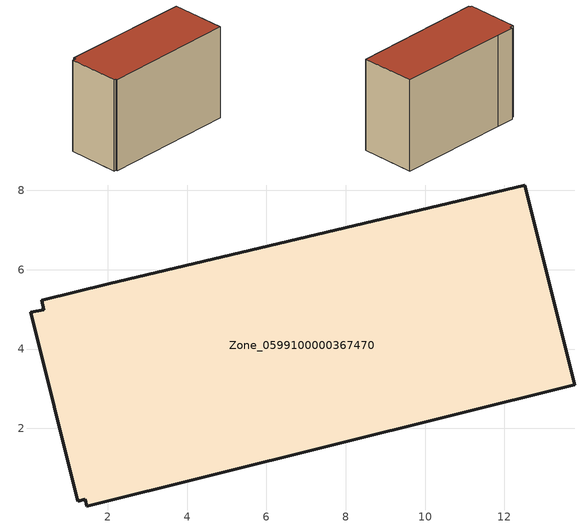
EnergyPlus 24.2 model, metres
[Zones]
Zone_0599100000367470
 floor ground (C_G): 1.46,0.04 1.43,0.21 1.25,0.16 0.06,4.92 0.39,4.99 0.34,5.23 2.03,5.65 12.52,8.14 13.78,3.1 z0
 wall outside (C_F): 13.78,3.1 12.52,8.14 2.03,5.65 0.34,5.23 0.39,4.99 0.06,4.92 1.25,0.16 1.43,0.21 1.46,0.04 13.78,3.1 z0:8.98
 roof outside (C_R): 1.43,0.21 1.46,0.04 13.78,3.1 12.52,8.14 2.03,5.65 0.34,5.23 0.39,4.99 0.06,4.92 1.25,0.16 z8.98
[BUILDING]
Pand.0599100000367470: North Axis=0; Terrain=City; Loads Convergence Tolerance Value=0.04; Temperature Convergence Tolerance Value=0.4; Solar Distribution=FullExterior; Maximum Number of Warmup Days=25; Minimum Number of Warmup Days=1
[Site:Location]
Rotterdam.The.Hague.AP_ZH_NLD Design_Conditions: Latitude=51.96; Longitude=4.45; Time Zone=1; Elevation=-4.5
[SITE:GROUNDTEMPERATURE:BUILDINGSURFACE]
18, 18, 18, 18, 18, 18, 18, 18, 18, 18, 18, 18
[MATERIAL] Thermal Absorptance=0.9; Solar Absorptance=0.7; Visible Absorptance=0.7
Name | Roughness | Thickness | Conductivity | Density | Specific Heat
G.TC.1992-2005 | MediumSmooth | 0.15 | 0.06 | 540 | 1210
F.TC.1992-2005 | Rough | 0.3 | 0.12 | 1920 | 840
R.TC.1992-2005 | MediumRough | 0.2 | 0.08 | 1500 | 1000
[CONSTRUCTION]
C_G: G.TC.1992-2005
C_F: F.TC.1992-2005
C_R: R.TC.1992-2005
[ZONE]
Zone_0599100000367470: Type=1; Multiplier=1; Ceiling Height=Autocalculate; Volume=Autocalculate; Floor Area=autocalculate; Part of Total Floor Area=Yes
[ZONEINFILTRATION:DESIGNFLOWRATE]
Infil_Zone_0599100000367470: Zone or ZoneList or Space or SpaceList=Zone_0599100000367470; Schedule=AlwaysOn; Design Flow Rate Calculation Method=Flow/Area; Flow Rate per Floor Area=0.0015; Constant Term Coefficient=1; Temperature Term Coefficient=0; Velocity Term Coefficient=0; Velocity Squared Term Coefficient=0
[HVACTEMPLATE:ZONE:IDEALLOADSAIRSYSTEM]
Zone_0599100000367470: Maximum Heating Supply Air Temperature=50; Minimum Cooling Supply Air Temperature=13; Maximum Heating Supply Air Humidity Ratio=0.0156; Minimum Cooling Supply Air Humidity Ratio=0.0077; Heating Limit=NoLimit; Cooling Limit=NoLimit; Dehumidification Control Type=ConstantSensibleHeatRatio; Cooling Sensible Heat Ratio=0.7; Dehumidification Setpoint=60; Humidification Control Type=None; Humidification Setpoint=30; Outdoor Air Method=None; Outdoor Air Flow Rate per Person=0.00944; Outdoor Air Flow Rate per Zone Floor Area=0; Outdoor Air Flow Rate per Zone=0; Demand Controlled Ventilation Type=None; Outdoor Air Economizer Type=NoEconomizer; Heat Recovery Type=None; Sensible Heat Recovery Effectiveness=0.7; Latent Heat Recovery Effectiveness=0.65
[ZONECONTROL:THERMOSTAT]
ThermostatControl_Zone_0599100000367470: Zone or ZoneList=Zone_0599100000367470; Control Type Schedule=DualSetpointControlType; Control 1=Thermostat_Zone_0599100000367470; Temperature Difference Between Cutout And Setpoint=0
[THERMOSTATSETPOINT:DUALSETPOINT]
Thermostat_Zone_0599100000367470: Heating Setpoint Temperature Schedule=HeatingSetpoint_Zone_0599100000367470; Cooling Setpoint Temperature Schedule=CoolingSetpoint_Zone_0599100000367470
[SCHEDULE:COMPACT]
HeatingSetpoint_Zone_0599100000367470: Through: 12/31, For: AllDays, Until: 24:00, 21
CoolingSetpoint_Zone_0599100000367470: Through: 12/31, For: AllDays, Until: 24:00, 24
DualSetpointControlType: Through: 12/31, For: AllDays, Until: 24:00, 4
AlwaysOn: Through: 12/31, For: AllDays, Until: 24:00, 1
